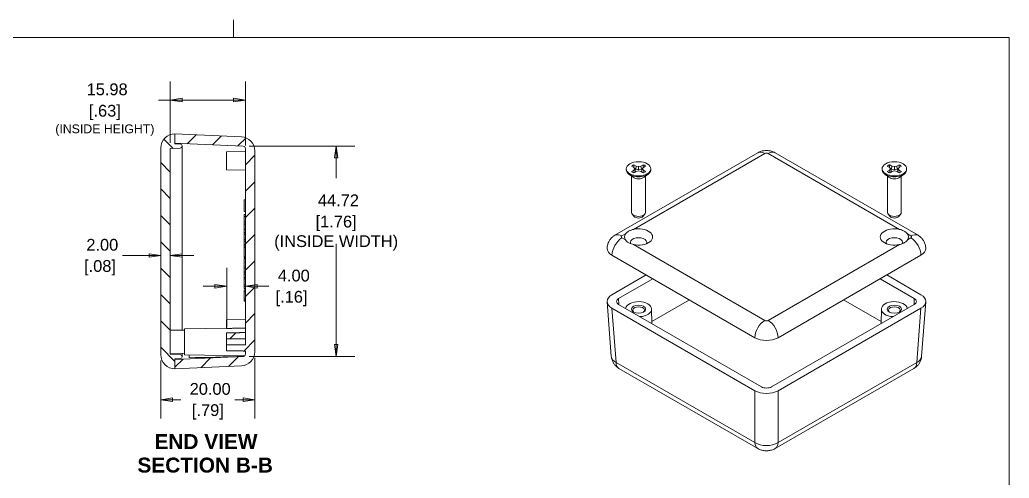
# Model space of a CAD drawing. Header units: millimetres. Extents: x 6 to 343, y 6 to 264.
# Drawn here: x 129.1 to 339.7, y 166.6 to 264.1 of the extents above; entities that cross this region are included whole.
import ezdxf

# ---------------------------------------------------------------- set-up
doc = ezdxf.new("R2010")
doc.units = ezdxf.units.MM
doc.header["$LTSCALE"] = 1.25
for name, color, linetype, lineweight in [('Dimension (ANSI)', 7, 'Continuous', 9), ('Hatch (ANSI)', 7, 'Continuous', 9), ('Sketch Geometry (ANSI)', 7, 'Continuous', 9), ('Symbol (ANSI)', 7, 'Continuous', 9), ('Visible (ANSI)', 7, 'Continuous', 9), ('Visible Narrow (ANSI)', 7, 'Continuous', 9)]:
    doc.layers.add(name, color=color, linetype=linetype, lineweight=lineweight)
doc.styles.add('Label Text (ANSI)', font='arialbd.ttf')
doc.styles.add('Note Text (ANSI)', font='arial.ttf')
doc.dimstyles.new('Default - mm (ANSI)', dxfattribs={"dimscale": 1.25, "dimtxt": 2, "dimasz": 2, "dimexe": 3.175, "dimexo": 1, "dimgap": 0.8, "dimtad": 0, "dimtih": 1, "dimtoh": 1, "dimrnd": 1e-08, "dimzin": 4, "dimdsep": 46, "dimtxsty": 'Note Text (ANSI)', "dimblk": 'Filled-1', "dimcen": 0.09, "dimdle": 10, "dimclrd": 256, "dimclre": 256, "dimclrt": 256, "dimadec": 1, "dimazin": 0, "dimtfac": 1.524, "dimtofl": 0, "dimtmove": 0, "dimatfit": 3, "dimfxl": 0, "dimtolj": 1, "dimtzin": 0, "dimlwd": -1, "dimlwe": -1, "dimarcsym": 0})

# ---------------------------------------------------------------- blocks, each defined once
blk = doc.blocks.new('Borders Default Border')
at = {"layer": 'Sketch Geometry (ANSI)'}
blk.add_line((139.7, 208.28), (139.7, 211.3), dxfattribs=at)
at = {"layer": 'Sketch Geometry (ANSI)', "flags": 128}
blk.add_lwpolyline([(7.62, 7.62), (7.62, 208.28), (271.78, 208.28), (271.78, 7.62), (7.62, 7.62)], dxfattribs=at)
blk = doc.blocks.new('Filled-1')
at = {"color": 0}
for p, q in [((0, 0), (-1, 0.15)), ((-1, 0.15), (-1, -0.15)), ((-1, 0), (0, 0)), ((-1, -0.15), (0, 0))]:
    blk.add_line(p, q, dxfattribs=at)
at = {"color": 0, "flags": 128}
blk.add_lwpolyline([(-1, -0.15), (0, 0), (-1, 0.15), (-1, -0.15)], dxfattribs=at)
at = {"color": 0}
blk.add_solid([(-1, -0.15), (0, 0), (-1, 0.15), (-1, -0.15)], dxfattribs=at)
blk = doc.blocks.new('*D9')
at = {"layer": 'Defpoints', "color": 0, "transparency": 16777216}
for p in [(177.14, 247.04), (161.16, 236.72), (177.14, 236.11)]:
    blk.add_point(p, dxfattribs=at)
at = {"layer": 'Dimension (ANSI)', "transparency": 16777216}
for p, q in [((161.16, 237.97), (161.16, 251)), ((177.14, 237.36), (177.14, 251)), ((161.16, 247.04), (158.66, 247.04)), ((174.64, 247.04), (163.66, 247.04))]:
    blk.add_line(p, q, dxfattribs=at)
at = {"layer": 'Dimension (ANSI)', "transparency": 16777216, "xscale": 2.5, "yscale": 2.5, "zscale": 2.5, "rotation": 180}
blk.add_blockref('Filled-1', (161.16, 247.04), dxfattribs=at)
at = {"layer": 'Dimension (ANSI)', "transparency": 16777216, "xscale": 2.5, "yscale": 2.5, "zscale": 2.5}
blk.add_blockref('Filled-1', (177.14, 247.04), dxfattribs=at)
at = {"layer": 'Dimension (ANSI)', "transparency": 16777216, "char_height": 2.5, "attachment_point": 5, "style": 'Note Text (ANSI)'}
for s, insert in [('\\A1; 15.98', (147.23, 249.31)), ('\\A1;[.63]{\\P\\fArial|b0|i0;\\H1.8750;(INSIDE HEIGHT)}', (147.23, 242.72))]:
    blk.add_mtext(s, dxfattribs=dict(at, insert=insert))
blk = doc.blocks.new('*D10')
at = {"layer": 'Defpoints', "color": 0, "transparency": 16777216}
for p in [(176.68, 237.22), (176.68, 192.5), (196.46, 192.5)]:
    blk.add_point(p, dxfattribs=at)
at = {"layer": 'Dimension (ANSI)', "transparency": 16777216}
for p, q in [((177.93, 237.22), (200.43, 237.22)), ((196.46, 234.72), (196.46, 230.44)), ((196.46, 195), (196.46, 216.48)), ((177.93, 192.5), (200.43, 192.5))]:
    blk.add_line(p, q, dxfattribs=at)
at = {"layer": 'Dimension (ANSI)', "transparency": 16777216, "xscale": 2.5, "yscale": 2.5, "zscale": 2.5}
for p, rotation in [((196.46, 237.22), 90), ((196.46, 192.5), 270)]:
    blk.add_blockref('Filled-1', p, dxfattribs=dict(at, rotation=rotation))
at = {"layer": 'Dimension (ANSI)', "transparency": 16777216, "char_height": 2.5, "attachment_point": 5, "style": 'Note Text (ANSI)'}
for s, insert in [('\\A1; 44.72{\\fArial|b0|i0;\\H1.9108;}', (196.46, 225.71)), ('\\A1;[1.76]{\\P(INSIDE WIDTH)}', (196.46, 218.73))]:
    blk.add_mtext(s, dxfattribs=dict(at, insert=insert))
blk = doc.blocks.new('*D32')
at = {"layer": 'Defpoints', "color": 0, "transparency": 16777216}
for p in [(159.16, 218.62), (161.16, 218.63), (159.16, 213.96)]:
    blk.add_point(p, dxfattribs=at)
at = {"layer": 'Dimension (ANSI)', "transparency": 16777216}
for p, q in [((159.16, 217.37), (159.16, 209.99)), ((161.16, 217.38), (161.16, 209.99)), ((156.66, 213.96), (151, 213.96)), ((163.66, 213.96), (166.16, 213.96))]:
    blk.add_line(p, q, dxfattribs=at)
at = {"layer": 'Dimension (ANSI)', "transparency": 16777216, "xscale": 2.5, "yscale": 2.5, "zscale": 2.5}
blk.add_blockref('Filled-1', (159.16, 213.96), dxfattribs=at)
at = {"layer": 'Dimension (ANSI)', "transparency": 16777216, "xscale": 2.5, "yscale": 2.5, "zscale": 2.5, "rotation": 180}
blk.add_blockref('Filled-1', (161.16, 213.96), dxfattribs=at)
at = {"layer": 'Dimension (ANSI)', "transparency": 16777216, "char_height": 2.5, "attachment_point": 5, "style": 'Note Text (ANSI)'}
for s, insert in [('\\A1; 2.00', (146.2, 216.23)), ('\\A1;[.08]', (146.2, 211.36))]:
    blk.add_mtext(s, dxfattribs=dict(at, insert=insert))
blk = doc.blocks.new('*D33')
at = {"layer": 'Defpoints', "color": 0, "transparency": 16777216}
for p in [(159.16, 192.86), (179.16, 193.47), (179.16, 183.29)]:
    blk.add_point(p, dxfattribs=at)
at = {"layer": 'Dimension (ANSI)', "transparency": 16777216}
for p, q in [((179.16, 192.22), (179.16, 179.32)), ((159.16, 191.61), (159.16, 179.32)), ((161.66, 183.29), (163.38, 183.29)), ((176.66, 183.29), (174.93, 183.29))]:
    blk.add_line(p, q, dxfattribs=at)
at = {"layer": 'Dimension (ANSI)', "transparency": 16777216, "xscale": 2.5, "yscale": 2.5, "zscale": 2.5, "rotation": 180}
blk.add_blockref('Filled-1', (159.16, 183.29), dxfattribs=at)
at = {"layer": 'Dimension (ANSI)', "transparency": 16777216, "xscale": 2.5, "yscale": 2.5, "zscale": 2.5}
blk.add_blockref('Filled-1', (179.16, 183.29), dxfattribs=at)
at = {"layer": 'Dimension (ANSI)', "transparency": 16777216, "char_height": 2.5, "attachment_point": 5, "style": 'Note Text (ANSI)'}
for s, insert in [('\\A1; 20.00', (169.16, 185.57)), ('\\A1;[.79]', (169.16, 180.69))]:
    blk.add_mtext(s, dxfattribs=dict(at, insert=insert))
blk = doc.blocks.new('*D38')
at = {"layer": 'Defpoints', "color": 0, "transparency": 16777216}
for p in [(177.16, 207.41), (173.16, 197.5), (177.16, 193.64)]:
    blk.add_point(p, dxfattribs=at)
at = {"layer": 'Dimension (ANSI)', "transparency": 16777216}
for p, q in [((173.16, 198.75), (173.16, 211.38)), ((177.16, 194.89), (177.16, 211.38)), ((170.66, 207.41), (168.16, 207.41)), ((179.66, 207.41), (182.16, 207.41))]:
    blk.add_line(p, q, dxfattribs=at)
at = {"layer": 'Dimension (ANSI)', "transparency": 16777216, "xscale": 2.5, "yscale": 2.5, "zscale": 2.5}
blk.add_blockref('Filled-1', (173.16, 207.41), dxfattribs=at)
at = {"layer": 'Dimension (ANSI)', "transparency": 16777216, "xscale": 2.5, "yscale": 2.5, "zscale": 2.5, "rotation": 180}
blk.add_blockref('Filled-1', (177.16, 207.41), dxfattribs=at)
at = {"layer": 'Dimension (ANSI)', "transparency": 16777216, "char_height": 2.5, "attachment_point": 5, "style": 'Note Text (ANSI)'}
for s, insert in [('\\A1; 4.00', (186.96, 209.69)), ('\\A1;[.16]', (186.96, 204.81))]:
    blk.add_mtext(s, dxfattribs=dict(at, insert=insert))

msp = doc.modelspace()

# ---------------------------------------------------------------- hatches: boundary and pattern name
at = {"layer": 'Hatch (ANSI)'}
h = msp.add_hatch(dxfattribs=at)
h.set_pattern_fill('ANSI31', color=256, scale=31.75, angle=90.00021, style=0)
h.set_pattern_definition([(135.0002, (0, 0), (-2.80632, -2.80634), [])])
edge = h.paths.add_edge_path()
edge.add_ellipse((163.2559, 192.5183), major_axis=(0.4, 0), ratio=1, start_angle=0, end_angle=88)
edge.add_line((163.2699, 192.918), (161.1559, 192.9918))
edge.add_line((161.1559, 192.9918), (161.1559, 236.722))
edge.add_line((161.1559, 236.722), (163.2699, 236.7958))
edge.add_ellipse((163.2559, 237.1956), major_axis=(0.014, -0.3998), ratio=1, start_angle=0, end_angle=88)
edge.add_line((163.6559, 237.1956), (163.6559, 237.3183))
edge.add_ellipse((163.2559, 237.3183), major_axis=(0.4, 0), ratio=1, start_angle=0, end_angle=88)
edge.add_line((163.2699, 237.718), (162.1559, 237.7569))
edge.add_line((162.1559, 237.7569), (162.1559, 237.8569))
edge.add_line((162.1559, 237.8569), (162.1559, 239.8569))
edge.add_ellipse((162.1559, 236.8569), major_axis=(0, 3), ratio=1, start_angle=0, end_angle=90)
edge.add_line((159.1559, 236.8569), (159.1559, 192.8569))
edge.add_ellipse((162.1559, 192.8569), major_axis=(-3, 0), ratio=1, start_angle=0, end_angle=90)
edge.add_line((162.1559, 189.8569), (162.1559, 191.8569))
edge.add_line((162.1559, 191.8569), (162.1559, 191.9569))
edge.add_line((162.1559, 191.9569), (163.2699, 191.9958))
edge.add_ellipse((163.2559, 192.3956), major_axis=(0.014, -0.3998), ratio=1, start_angle=0, end_angle=88)
edge.add_line((163.6559, 192.3956), (163.6559, 192.5183))
h = msp.add_hatch(dxfattribs=at)
h.set_pattern_fill('ANSI31', color=256, scale=31.75, style=0)
h.set_pattern_definition([(45, (0, 0), (-2.80633, 2.80633), [])])
edge = h.paths.add_edge_path()
edge.add_line((177.1559, 194.9527), (173.1559, 194.9527))
edge.add_line((173.1559, 194.9527), (173.1559, 193.7119))
edge.add_line((173.1559, 193.7119), (177.1559, 193.6408))
edge.add_line((177.1559, 193.6408), (177.1559, 192.9905))
edge.add_ellipse((176.6559, 192.9905), major_axis=(0.5, 0), ratio=1, start_angle=272.5, end_angle=360, ccw=False)
edge.add_line((176.6777, 192.4909), (162.1559, 191.8569))
edge.add_line((162.1559, 191.8569), (162.1559, 189.8569))
edge.add_line((162.1559, 189.8569), (176.2868, 190.4739))
edge.add_ellipse((176.1559, 193.471), major_axis=(0.1309, -2.9971), ratio=1, start_angle=0, end_angle=87.5)
edge.add_line((179.1559, 193.471), (179.1559, 236.2428))
edge.add_ellipse((176.1559, 236.2428), major_axis=(3, 0), ratio=1, start_angle=0, end_angle=87.5)
edge.add_line((176.2868, 239.2399), (162.1559, 239.8569))
edge.add_line((162.1559, 239.8569), (162.1559, 237.8569))
edge.add_line((162.1559, 237.8569), (176.6777, 237.2229))
edge.add_ellipse((176.6559, 236.7233), major_axis=(0.0218, 0.4995), ratio=1, start_angle=272.5, end_angle=360, ccw=False)
edge.add_line((177.1559, 236.7233), (177.1559, 197.573))
edge.add_line((177.1559, 197.573), (173.1559, 197.5019))
edge.add_line((173.1559, 197.5019), (173.1559, 196.2612))
edge.add_line((173.1559, 196.2612), (177.1559, 196.2612))
edge.add_line((177.1559, 196.2612), (177.1559, 194.9527))

# ---------------------------------------------------------------- linework, layer by layer
at = {"layer": 'Visible (ANSI)'}
for p, q in [((176.2868, 239.2399), (162.1559, 239.8569)), ((162.1559, 239.8569), (162.1559, 237.8569)), ((162.1559, 237.7569), (162.1559, 239.8569)), ((159.1559, 236.8569), (159.1559, 192.8569)), ((161.1559, 236.722), (163.2699, 236.7958)), ((161.1559, 192.9918), (161.1559, 236.722)), ((162.1559, 237.8569), (176.6777, 237.2229)), ((163.2699, 237.718), (162.1559, 237.7569)), ((163.6559, 237.1956), (163.6559, 237.3183)), ((163.6559, 236.3569), (163.6559, 237.1956)), ((163.6559, 198.0633), (163.6559, 236.3569)), ((173.1559, 236.0371), (177.1559, 236.1069)), ((173.1559, 232.1767), (173.1559, 236.0371)), ((177.1559, 236.7233), (177.1559, 197.573)), ((179.1559, 193.471), (179.1559, 236.2428)), ((286.2017, 235.8226), (255.7962, 218.2679)), ((320.3144, 218.2679), (289.9089, 235.8226)), ((173.1559, 232.1767), (177.1559, 232.1069)), ((258.2155, 232.4194), (258.2155, 232.212)), ((259.815, 232.716), (259.3301, 232.996)), ((259.3301, 231.8428), (259.815, 232.1228)), ((260.0414, 232.4194), (259.815, 232.716)), ((259.815, 232.1228), (260.0414, 232.4194)), ((259.815, 232.1228), (259.9045, 231.5938)), ((259.833, 233.2864), (260.3179, 233.0064)), ((260.3179, 231.8324), (259.833, 231.5524)), ((260.0213, 232.4457), (260.2407, 232.3191)), ((260.0414, 232.4194), (260.1883, 231.7972)), ((260.1341, 231.7263), (260.1883, 231.7972)), ((260.3179, 233.0064), (260.2407, 232.3191)), ((260.2407, 232.3191), (260.8317, 232.1687)), ((260.3179, 233.0064), (260.8317, 232.8757)), ((260.8317, 231.9631), (260.3179, 231.8324)), ((260.8317, 232.8757), (261.3455, 233.0064)), ((260.8317, 232.8757), (260.8317, 232.1687)), ((260.8317, 232.1687), (261.4227, 232.3191)), ((261.3455, 231.8324), (260.8317, 231.9631)), ((261.3455, 233.0064), (261.8304, 233.2864)), ((261.3455, 233.0064), (261.4227, 232.3191)), ((261.8304, 231.5524), (261.3455, 231.8324)), ((261.4227, 232.3191), (261.642, 232.4457)), ((261.6219, 232.4194), (261.4751, 231.7972)), ((261.4751, 231.7972), (261.5292, 231.7263)), ((261.8484, 232.716), (261.6219, 232.4194)), ((261.6219, 232.4194), (261.8484, 232.1228)), ((261.8484, 232.1228), (261.7589, 231.5938)), ((262.3333, 232.996), (261.8484, 232.716)), ((261.8484, 232.1228), (262.3333, 231.8428)), ((263.4479, 232.4194), (263.4479, 232.212)), ((312.6627, 232.4194), (312.6627, 232.212)), ((314.2622, 232.716), (313.7773, 232.996)), ((313.7773, 231.8428), (314.2622, 232.1228)), ((314.4886, 232.4194), (314.2622, 232.716)), ((314.2622, 232.1228), (314.4886, 232.4194)), ((314.2622, 232.1228), (314.3517, 231.5938)), ((314.2802, 233.2864), (314.7651, 233.0064)), ((314.7651, 231.8324), (314.2802, 231.5524)), ((314.4685, 232.4457), (314.6879, 232.3191)), ((314.4886, 232.4194), (314.6355, 231.7972)), ((314.5814, 231.7263), (314.6355, 231.7972)), ((314.7651, 233.0064), (314.6879, 232.3191)), ((314.6879, 232.3191), (315.2789, 232.1687)), ((314.7651, 233.0064), (315.2789, 232.8757)), ((315.2789, 231.9631), (314.7651, 231.8324)), ((315.2789, 232.8757), (315.7927, 233.0064)), ((315.2789, 232.8757), (315.2789, 232.1687)), ((315.2789, 232.1687), (315.8699, 232.3191)), ((315.7927, 231.8324), (315.2789, 231.9631)), ((315.7927, 233.0064), (316.2776, 233.2864)), ((315.7927, 233.0064), (315.8699, 232.3191)), ((316.2776, 231.5524), (315.7927, 231.8324)), ((315.8699, 232.3191), (316.0893, 232.4457)), ((316.0692, 232.4194), (315.9223, 231.7972)), ((315.9223, 231.7972), (315.9765, 231.7263)), ((316.2956, 232.716), (316.0692, 232.4194)), ((316.0692, 232.4194), (316.2956, 232.1228)), ((316.2956, 232.1228), (316.2061, 231.5938)), ((316.7805, 232.996), (316.2956, 232.716)), ((316.2956, 232.1228), (316.7805, 231.8428)), ((317.8951, 232.4194), (317.8951, 232.212)), ((259.6697, 230.6156), (258.7681, 231.2836)), ((259.3585, 230.8461), (259.3585, 223.1491)), ((261.9937, 230.6156), (262.8953, 231.2836)), ((262.3049, 230.8461), (262.3049, 223.1491)), ((314.1169, 230.6156), (313.2153, 231.2836)), ((313.8057, 230.8461), (313.8057, 223.1491)), ((316.4409, 230.6156), (317.3425, 231.2836)), ((316.7521, 230.8461), (316.7521, 223.1491)), ((176.9059, 224.4499), (176.9059, 225.847)), ((176.9059, 225.847), (177.1559, 225.847)), ((176.9059, 223.3661), (176.9059, 224.4499)), ((176.9059, 223.3661), (177.1559, 223.3661)), ((176.9059, 222.2937), (176.9059, 222.7007)), ((176.9059, 222.7007), (177.1559, 222.7007)), ((176.9059, 221.1264), (176.9059, 222.2937)), ((176.9059, 222.2937), (177.1559, 222.2937)), ((259.9117, 222.278), (259.4976, 222.7882)), ((261.7517, 222.278), (262.1657, 222.7882)), ((314.3589, 222.278), (313.9449, 222.7882)), ((316.1989, 222.278), (316.6129, 222.7882)), ((176.9059, 220.6302), (176.9059, 221.1264)), ((176.9059, 221.1264), (177.1559, 221.1264)), ((176.9059, 220.2323), (176.9059, 220.6302)), ((176.9059, 220.6302), (177.1559, 220.6302)), ((176.9059, 219.5646), (176.9059, 220.2323)), ((176.9059, 219.3428), (176.9059, 219.5646)), ((176.9059, 219.5646), (177.1559, 219.5646)), ((176.9059, 218.8832), (176.9059, 219.3428)), ((176.9059, 218.4854), (176.9059, 218.8832)), ((176.9059, 218.8832), (177.1559, 218.8832)), ((176.9059, 218.4854), (177.1559, 218.4854)), ((176.9059, 218.395), (176.9059, 218.4854)), ((176.9059, 217.3855), (176.9059, 218.395)), ((176.9059, 217.0174), (176.9059, 217.3855)), ((176.9059, 217.3855), (177.1559, 217.3855)), ((176.9059, 216.2811), (176.9059, 217.0174)), ((176.9059, 217.0174), (177.1559, 217.0174)), ((176.9059, 216.0581), (176.9059, 216.2811)), ((176.9059, 216.2811), (177.1559, 216.2811)), ((176.9059, 215.6591), (176.9059, 216.0581)), ((176.9059, 216.0581), (177.1559, 216.0581)), ((176.9059, 215.4213), (176.9059, 215.6591)), ((176.9059, 215.6591), (177.1559, 215.6591)), ((176.9059, 214.6347), (176.9059, 215.4213)), ((176.9059, 213.6698), (176.9059, 214.6347)), ((176.9059, 213.5749), (176.9059, 213.6698)), ((176.9059, 213.6698), (177.1559, 213.6698)), ((176.9059, 213.5749), (177.1559, 213.5749)), ((176.9059, 213.0913), (176.9059, 213.3291)), ((176.9059, 213.3291), (177.1559, 213.3291)), ((176.9059, 212.3047), (176.9059, 213.0913)), ((255.1748, 214.0368), (285.5804, 196.4822)), ((290.5302, 196.4822), (320.9358, 214.0368)), ((176.9059, 211.3398), (176.9059, 212.3047)), ((176.9059, 211.3341), (176.9059, 211.3398)), ((176.9059, 211.3398), (177.1559, 211.3398)), ((176.9059, 210.4652), (176.9059, 211.3341)), ((176.9059, 211.3341), (177.1559, 211.3341)), ((176.9059, 210.3954), (176.9059, 210.4652)), ((176.9059, 210.4652), (177.1559, 210.4652)), ((176.9059, 210.0273), (176.9059, 210.3954)), ((176.9059, 210.3954), (177.1559, 210.3954)), ((176.9059, 209.291), (176.9059, 210.0273)), ((176.9059, 210.0273), (177.1559, 210.0273)), ((176.9059, 208.9789), (176.9059, 209.291)), ((176.9059, 209.291), (177.1559, 209.291)), ((176.9059, 207.7213), (176.9059, 208.9789)), ((176.9059, 208.9789), (177.1559, 208.9789)), ((255.1725, 205.6155), (262.4667, 209.8269)), ((256.5867, 204.799), (263.881, 209.0104)), ((312.2296, 209.0104), (319.5239, 204.799)), ((313.6438, 209.8269), (320.9381, 205.6155)), ((176.9059, 207.392), (176.9059, 207.7213)), ((176.9059, 207.7213), (177.1559, 207.7213)), ((176.9059, 206.9713), (176.9059, 207.392)), ((176.9059, 207.392), (177.1559, 207.392)), ((176.9059, 206.9713), (177.1559, 206.9713)), ((176.9059, 206.2395), (176.9059, 206.6374)), ((176.9059, 206.6374), (177.1559, 206.6374)), ((176.9059, 204.6847), (176.9059, 206.2395)), ((176.9059, 206.2395), (177.1559, 206.2395)), ((176.9059, 204.2868), (176.9059, 204.6847)), ((176.9059, 204.6847), (177.1559, 204.6847)), ((176.9059, 204.2868), (177.1559, 204.2868)), ((263.6617, 199.9023), (271.6591, 204.5196)), ((304.4515, 204.5196), (312.4489, 199.9023)), ((254.1511, 204.1), (255.0269, 192.5183)), ((285.5828, 185.2031), (255.1725, 202.7605)), ((286.997, 186.0196), (256.5867, 203.577)), ((263.6046, 202.5748), (263.6706, 199.4871)), ((319.5239, 203.577), (289.1136, 186.0196)), ((320.9381, 202.7605), (290.5278, 185.2031)), ((312.506, 202.5748), (312.44, 199.4871)), ((321.9595, 204.1), (321.0837, 192.5183)), ((173.1559, 200.2871), (177.1559, 200.3569)), ((173.1559, 199.6069), (173.1559, 200.2871)), ((164.1559, 198.0545), (161.1559, 198.1069)), ((164.1559, 198.38), (173.1559, 198.5371)), ((164.1559, 192.8338), (164.1559, 198.38)), ((173.1559, 199.6069), (173.1559, 198.4569)), ((173.1559, 197.5019), (173.1559, 196.2612)), ((173.1559, 196.2612), (177.1559, 196.2612)), ((173.1559, 194.9527), (173.1559, 196.2612)), ((177.1559, 196.2612), (177.1559, 194.9527)), ((177.1559, 194.9527), (173.1559, 194.9527)), ((173.1559, 194.9527), (173.1559, 193.7119)), ((164.1559, 193.1593), (161.1559, 193.1069)), ((163.2699, 192.918), (161.1559, 192.9918)), ((176.6777, 192.4909), (162.1559, 191.8569)), ((162.1559, 191.9569), (163.2699, 191.9958)), ((162.1559, 189.8569), (162.1559, 191.9569)), ((162.1559, 191.8569), (162.1559, 189.8569)), ((163.6559, 192.5183), (163.6559, 193.1505)), ((163.6559, 192.3956), (163.6559, 192.5183)), ((164.1559, 192.8338), (176.9803, 192.61)), ((165.1559, 192.8164), (165.1559, 192.2042)), ((177.1559, 193.6408), (177.1559, 192.9905)), ((162.1559, 189.8569), (176.2868, 190.4739)), ((256.6643, 189.955), (286.2021, 172.9014)), ((289.9085, 172.9014), (319.4463, 189.955))]:
    msp.add_line(p, q, dxfattribs=at)
for centre, radius, start, end in [((162.1559, 236.8569), 3, 90, 180), ((176.1559, 236.2428), 3, 0, 87.5), ((163.2559, 237.3183), 0.4, 0, 88), ((163.2559, 237.1956), 0.4, 272, 0), ((176.6559, 236.7233), 0.5, 0, 87.5), ((162.1559, 192.8569), 3, 180, 270), ((163.2559, 192.5183), 0.4, 0, 88), ((163.2559, 192.3956), 0.4, 272, 0), ((176.1559, 193.471), 3, 272.5, 0), ((176.6559, 192.9905), 0.5, 272.5, 0)]:
    msp.add_arc(centre, radius, start, end, dxfattribs=at)
for centre, major_axis in [((260.8317, 232.4194), (-2.6162, 0)), ((315.2789, 232.4194), (-2.6162, 0)), ((260.8317, 202.555), (1.5, 0)), ((315.2789, 202.555), (1.5, 0))]:
    msp.add_ellipse(centre, major_axis=major_axis, ratio=0.57735027, dxfattribs=at)
for centre, major_axis, ratio, start_param, end_param in [((260.8317, 232.212), (2.6162, 0), 0.57735027, 3.14159265, 6.28318531), ((260.8317, 232.4194), (1.8034, 0), 0.57735027, 2.15771072, 2.55467826), ((260.8317, 232.4194), (-1.8034, 0), 0.57735027, 0.58691439, 0.98388194), ((260.8317, 232.4194), (1.8034, 0), 0.57735027, 0.58691439, 0.98388194), ((260.8317, 232.4194), (-1.8034, 0), 0.57735027, 2.15771072, 2.55467826), ((315.2789, 232.212), (2.6162, 0), 0.57735027, 3.14159265, 6.28318531), ((315.2789, 232.4194), (1.8034, 0), 0.57735027, 2.15771072, 2.55467826), ((315.2789, 232.4194), (-1.8034, 0), 0.57735027, 0.58691439, 0.98388194), ((315.2789, 232.4194), (1.8034, 0), 0.57735027, 0.58691439, 0.98388194), ((315.2789, 232.4194), (-1.8034, 0), 0.57735027, 2.15771072, 2.55467826), ((260.8317, 231.1384), (-1.4732, 0), 0.57735027, 0.66197837, 2.47961428), ((315.2789, 231.1384), (-1.4732, 0), 0.57735027, 0.66197837, 2.47961428), ((260.8317, 223.1491), (1.4732, 0), 0.57735027, 3.14159265, 6.28318531), ((260.8317, 222.5269), (-1.016, 0), 0.57735027, 0.43814903, 2.70344362), ((315.2789, 223.1491), (1.4732, 0), 0.57735027, 3.14159265, 6.28318531), ((315.2789, 222.5269), (-1.016, 0), 0.57735027, 0.43814903, 2.70344362), ((260.8317, 217.9152), (3, 0), 0.57735027, 4.33812868, 8.22824194), ((315.2789, 217.9152), (-3, 0), 0.57735027, 4.33812868, 8.22824194), ((260.8317, 217.9152), (-3, 0), 0.57735027, 5.90892501, 6.65744561), ((260.8317, 216.7411), (1.75, 0), 0.57735027, 6.02721646, 9.6823715), ((315.2789, 216.7411), (1.75, 0), 0.57735027, 6.02559177, 9.68074681), ((315.2789, 217.9152), (3, 0), 0.57735027, 5.90892501, 6.65744561), ((257.6497, 215.4657), (-3.5, 0), 0.57735027, 0, 0.78539816), ((318.4609, 215.4657), (3.5, 0), 0.57735027, 5.49778714, 6.28318531), ((257.6544, 204.188), (-3.5067, 0), 0.57625282, 5.49873847, 7.06763214), ((318.4562, 204.188), (3.5067, 0), 0.57625282, 5.49873847, 7.06763214), ((260.8317, 202.555), (-2.7731, 0), 0.57735027, 1.67326745, 6.18071419), ((260.8317, 202.3202), (1.25, 0), 0.57735027, 5.74397356, 9.96398971), ((315.2789, 202.555), (-2.7731, 0), 0.57735027, 3.24406377, 7.75151051), ((315.2789, 202.3202), (1.25, 0), 0.57735027, 5.74397356, 9.96398971), ((288.0553, 197.911), (3.5, 0), 0.57735027, 3.92699082, 5.49778714), ((288.0553, 186.636), (-3.5, 0), 0.57844981, 0.78634949, 2.35524316)]:
    msp.add_ellipse(centre, major_axis=major_axis, ratio=ratio, start_param=start_param, end_param=end_param, dxfattribs=at)
for points, knots in [([(286.2017, 235.8226), (286.4744, 235.98), (286.7333, 236.0826), (287.23, 236.2287), (287.4686, 236.2715), (287.9392, 236.3146), (288.1714, 236.3146), (288.642, 236.2715), (288.8806, 236.2287), (289.3773, 236.0826), (289.6362, 235.98), (289.9089, 235.8226)], [0, 0, 0, 0, 0.31415927, 0.31415927, 0.62831853, 0.62831853, 0.9424778, 0.9424778, 1.25663706, 1.25663706, 1.57079633, 1.57079633, 1.57079633, 1.57079633]), ([(258.0394, 218.5484), (258.1558, 218.7197), (258.3333, 218.8834), (258.725, 219.1404), (258.905, 219.2364), (259.2967, 219.4041), (259.5104, 219.4764), (259.7349, 219.5274)], [0, 0, 0, 0, 0.095595867, 0.095595867, 0.160618187, 0.160618187, 0.225858643, 0.225858643, 0.225858643, 0.225858643]), ([(316.3757, 219.5274), (316.6723, 219.4601), (316.9661, 219.3517), (317.4157, 219.123), (317.5805, 219.02), (317.8636, 218.798), (317.983, 218.6781), (318.0712, 218.5484)], [0, 0, 0, 0, 0.095595867, 0.095595867, 0.160618187, 0.160618187, 0.225858643, 0.225858643, 0.225858643, 0.225858643]), ([(254.1497, 215.4657), (254.1497, 215.7529), (254.19, 216.0395), (254.3355, 216.5696), (254.4396, 216.8128), (254.6799, 217.2397), (254.8155, 217.4239), (255.0942, 217.7398), (255.2374, 217.8718), (255.5201, 218.0964), (255.6598, 218.1892), (255.7962, 218.2679)], [5.497787144, 5.497787144, 5.497787144, 5.497787144, 5.654866776, 5.654866776, 5.811946409, 5.811946409, 5.969026042, 5.969026042, 6.126105675, 6.126105675, 6.283185307, 6.283185307, 6.283185307, 6.283185307]), ([(259.7349, 216.303), (259.4383, 216.3703), (259.1445, 216.4669), (258.6949, 216.6904), (258.5301, 216.7952), (258.247, 217.0256), (258.1276, 217.1523), (258.0394, 217.282)], [0, 0, 0, 0, 0.095595867, 0.095595867, 0.160618187, 0.160618187, 0.225858643, 0.225858643, 0.225858643, 0.225858643]), ([(318.0712, 217.282), (317.9547, 217.1108), (317.7773, 216.9352), (317.3856, 216.673), (317.2056, 216.5788), (316.8139, 216.4195), (316.6002, 216.354), (316.3757, 216.303)], [0, 0, 0, 0, 0.095595867, 0.095595867, 0.160618187, 0.160618187, 0.225858643, 0.225858643, 0.225858643, 0.225858643]), ([(320.3144, 218.2679), (320.4508, 218.1892), (320.5905, 218.0964), (320.8732, 217.8718), (321.0164, 217.7398), (321.2951, 217.4239), (321.4307, 217.2397), (321.671, 216.8128), (321.7751, 216.5696), (321.9206, 216.0395), (321.9609, 215.7529), (321.9609, 215.4657)], [1.570796327, 1.570796327, 1.570796327, 1.570796327, 1.727875959, 1.727875959, 1.884955592, 1.884955592, 2.042035225, 2.042035225, 2.199114858, 2.199114858, 2.35619449, 2.35619449, 2.35619449, 2.35619449]), ([(176.979, 192.61), (176.9659, 192.5994), (176.9518, 192.5895), (176.9056, 192.5607), (176.8709, 192.5444), (176.7843, 192.5158), (176.7318, 192.5065), (176.6777, 192.5046)], [-0.0348425602, -0.0348425602, -0.0348425602, -0.0348425602, -0.0288185043, -0.0288185043, -0.0162516758, -0.0162516758, 0, 0, 0, 0]), ([(255.0269, 192.5183), (255.0473, 192.2486), (255.1028, 191.9854), (255.2653, 191.5032), (255.3715, 191.2842), (255.6078, 190.8991), (255.7377, 190.7326), (256.0025, 190.4452), (256.1375, 190.324), (256.4041, 190.1161), (256.5357, 190.0293), (256.6643, 189.955)], [0.043550396, 0.043550396, 0.043550396, 0.043550396, 0.191729684, 0.191729684, 0.339908973, 0.339908973, 0.488088261, 0.488088261, 0.636267549, 0.636267549, 0.784446837, 0.784446837, 0.784446837, 0.784446837]), ([(319.4463, 189.955), (319.5749, 190.0293), (319.7065, 190.1161), (319.9731, 190.324), (320.1081, 190.4452), (320.3729, 190.7326), (320.5028, 190.8991), (320.7391, 191.2842), (320.8453, 191.5032), (321.0078, 191.9854), (321.0633, 192.2486), (321.0837, 192.5183)], [-0.784446837, -0.784446837, -0.784446837, -0.784446837, -0.636267549, -0.636267549, -0.488088261, -0.488088261, -0.339908973, -0.339908973, -0.191729684, -0.191729684, -0.043550396, -0.043550396, -0.043550396, -0.043550396]), ([(286.2021, 172.9014), (286.4744, 172.7442), (286.7332, 172.6416), (287.2299, 172.4954), (287.4684, 172.4525), (287.9392, 172.4094), (288.1714, 172.4094), (288.6422, 172.4525), (288.8807, 172.4954), (289.3774, 172.6416), (289.6362, 172.7442), (289.9085, 172.9014)], [-0.78444684, -0.78444684, -0.78444684, -0.78444684, -0.4706681, -0.4706681, -0.15688937, -0.15688937, 0.15688937, 0.15688937, 0.4706681, 0.4706681, 0.78444684, 0.78444684, 0.78444684, 0.78444684])]:
    msp.add_open_spline(points, degree=3, knots=knots, dxfattribs=at)
for points, degree in [([(259.833, 233.2864), (259.8259, 232.9903), (259.8209, 232.7084)], 2), ([(261.8304, 233.2864), (261.8375, 232.9903), (261.8425, 232.7084)], 2), ([(314.2802, 233.2864), (314.2731, 232.9903), (314.2681, 232.7084)], 2), ([(316.2776, 233.2864), (316.2847, 232.9903), (316.2897, 232.7084)], 2), ([(256.5867, 203.577), (256.3087, 203.7375), (255.9868, 204.188), (256.3087, 204.6385), (256.5867, 204.799)], 3), ([(319.5239, 204.799), (319.8019, 204.6385), (320.1238, 204.188), (319.8019, 203.7375), (319.5239, 203.577)], 3), ([(177.1559, 198.5114), (175.1369, 198.4842), (173.1559, 198.4569)], 2), ([(176.6777, 192.5046), (173.1867, 192.3865), (168.3598, 192.2745), (165.1559, 192.2042)], 3), ([(289.1136, 186.0196), (288.8356, 185.8591), (288.0553, 185.6732), (287.275, 185.8591), (286.997, 186.0196)], 3)]:
    msp.add_open_spline(points, degree=degree, dxfattribs=at)
for points, weights in [([(177.1559, 197.573), (175.1191, 197.5368), (173.1559, 197.5019)], [1, 1.00016355168, 1]), ([(173.1559, 193.7119), (175.1191, 193.677), (177.1559, 193.6408)], [1, 1.00016355138, 1])]:
    msp.add_rational_spline(points, weights, degree=2, dxfattribs=at)
at = {"layer": 'Visible Narrow (ANSI)'}
for p, q in [((259.7349, 219.5274), (287.7017, 235.674)), ((288.4089, 235.674), (316.3757, 219.5274)), ((257.2962, 218.1193), (258.0394, 218.5484)), ((258.0394, 217.282), (257.2962, 217.7111)), ((318.0712, 218.5484), (318.8144, 218.1193)), ((318.8144, 217.7111), (318.0712, 217.282)), ((287.7017, 200.1564), (259.7349, 216.303)), ((316.3757, 216.303), (288.4089, 200.1564)), ((256.5867, 204.799), (256.6329, 203.5503)), ((319.5239, 204.799), (319.4777, 203.5503)), ((256.045, 191.2227), (255.1725, 202.7605)), ((320.9381, 202.7605), (320.0656, 191.2227)), ((285.5828, 174.169), (256.045, 191.2227)), ((320.0656, 191.2227), (290.5278, 174.169)), ((285.5828, 185.2031), (285.5828, 174.169)), ((290.5278, 174.169), (290.5278, 185.2031))]:
    msp.add_line(p, q, dxfattribs=at)
for centre, major_axis, ratio, start_param, end_param in [((287.7017, 233.2245), (-1.5, 2.5981), 0.57735027, 5.49778714, 6.28318531), ((288.4089, 233.2245), (1.5, 2.5981), 0.57735027, 0, 0.78539816), ((288.0553, 235.4699), (0.5, 0), 0.57735027, 0.78539816, 2.35619449), ((257.2962, 215.2616), (-1.5, -2.5981), 0.57735027, 3.92699082, 5.49778714), ((257.2962, 215.6698), (-1.5, 2.5981), 0.57735027, 5.49778714, 6.28318531), ((257.6497, 217.9152), (-0.5, 0), 0.57735027, 5.49778714, 7.06858347), ((318.8144, 215.6698), (1.5, 2.5981), 0.57735027, 0, 0.78539816), ((318.4609, 217.9152), (0.5, 0), 0.57735027, 5.49778714, 7.06858347), ((318.8144, 215.2616), (-1.5, 2.5981), 0.57735027, 3.92699082, 5.49778714), ((287.7017, 197.7069), (1.5, 2.5981), 0.57735027, 0.78539816, 2.35619449), ((288.0553, 200.3605), (-0.5, 0), 0.57735027, 0.78539816, 2.35619449), ((288.4089, 197.7069), (-1.5, 2.5981), 0.57735027, 3.92699082, 5.49778714), ((258.5189, 192.757), (-3.4928, -0.2263), 0.57652188, 0.00621957, 0.74711601), ((317.5917, 192.757), (3.4928, -0.2263), 0.57652188, 5.53606929, 6.27696574), ((258.1643, 192.5531), (-1.5, -2.5981), 0.57735027, 5.54142038, 6.28318531), ((317.9463, 192.5531), (1.5, -2.5981), 0.57735027, 0, 0.74176493), ((287.7021, 175.4995), (-1.5, -2.5981), 0.57735027, 5.54142038, 6.28318531), ((288.0553, 175.7042), (-3.5, 0), 0.61969766, 0.78634949, 2.35524316), ((288.4085, 175.4995), (1.5, -2.5981), 0.57735027, 0, 0.74176493)]:
    msp.add_ellipse(centre, major_axis=major_axis, ratio=ratio, start_param=start_param, end_param=end_param, dxfattribs=at)

# ---------------------------------------------------------------- block references
at = {"xscale": 1.25, "yscale": 1.25, "zscale": 1.25}
msp.add_blockref('Borders Default Border', (0, 0), dxfattribs=at)

# ---------------------------------------------------------------- texts
at = {"layer": 'Symbol (ANSI)', "char_height": 3.175, "attachment_point": 7, "style": 'Label Text (ANSI)'}
for s, insert in [('END VIEW', (157.7919, 172.7971)), ('SECTION B-B', (154.1695, 167.7449))]:
    msp.add_mtext(s, dxfattribs=dict(at, insert=insert))

# ---------------------------------------------------------------- dimensions: what is measured, and where the dimension line sits
at = {"layer": 'Dimension (ANSI)'}
for base, p1, p2, angle, text, override, picture, middle in [((177.1404, 247.0353), (161.1559, 236.722), (177.1404, 236.1066), 180, ' <>\\X[.63]{\\P\\fArial|b0|i0;\\H1.8750;(INSIDE HEIGHT)}', {"dimgap": 0.8, "dimtih": 0, "dimtoh": 0, "dimdec": 2, "dimpost": '\\X', "dimtol": 0, "dimlim": 0, "dimtp": 0, "dimtm": 0, "dimtdec": 2, "dimatfit": 2}, '*D9', (147.2321, 247.0353)), ((196.4623, 192.5046), (176.6777, 237.2229), (176.6777, 192.5046), 90, ' <>{\\fArial|b0|i0;\\H1.9108;}\\X[1.76]{\\P(INSIDE WIDTH)}', {"dimgap": 0.8, "dimdec": 2, "dimpost": '\\X', "dimtol": 0, "dimlim": 0, "dimtp": 0, "dimtm": 0, "dimtdec": 2, "dimatfit": 1}, '*D10', (196.4623, 223.4595)), ((159.1559, 213.9585), (161.1559, 218.634), (159.1559, 218.6219), 180, ' <>\\X[.08]', {"dimgap": 0.8, "dimtih": 0, "dimtoh": 0, "dimdec": 2, "dimpost": '\\X', "dimtol": 0, "dimlim": 0, "dimtp": 0, "dimtm": 0, "dimtdec": 2, "dimatfit": 1}, '*D32', (146.1985, 213.9585)), ((177.1559, 207.414), (173.1559, 197.5019), (177.1559, 193.6408), 180, ' <>\\X[.16]', {"dimgap": 0.8, "dimtih": 0, "dimtoh": 0, "dimdec": 2, "dimpost": '\\X', "dimtol": 0, "dimlim": 0, "dimtp": 0, "dimtm": 0, "dimtdec": 2, "dimatfit": 1}, '*D38', (186.9562, 207.414)), ((179.1559, 183.2906), (159.1559, 192.8569), (179.1559, 193.471), 180, ' <>\\X[.79]', {"dimgap": 0.8, "dimtih": 0, "dimtoh": 0, "dimdec": 2, "dimpost": '\\X', "dimtol": 0, "dimlim": 0, "dimtp": 0, "dimtm": 0, "dimtdec": 2, "dimatfit": 1}, '*D33', (169.1559, 183.2906))]:
    dim = msp.add_linear_dim(base=base, p1=p1, p2=p2, angle=angle, text=text, dimstyle='Default - mm (ANSI)', override=override, dxfattribs=at)
    dim.commit()
    dim.dimension.update_dxf_attribs({"geometry": picture, "text_midpoint": middle, "dimtype": 160})

doc.saveas('drawing.dxf')
